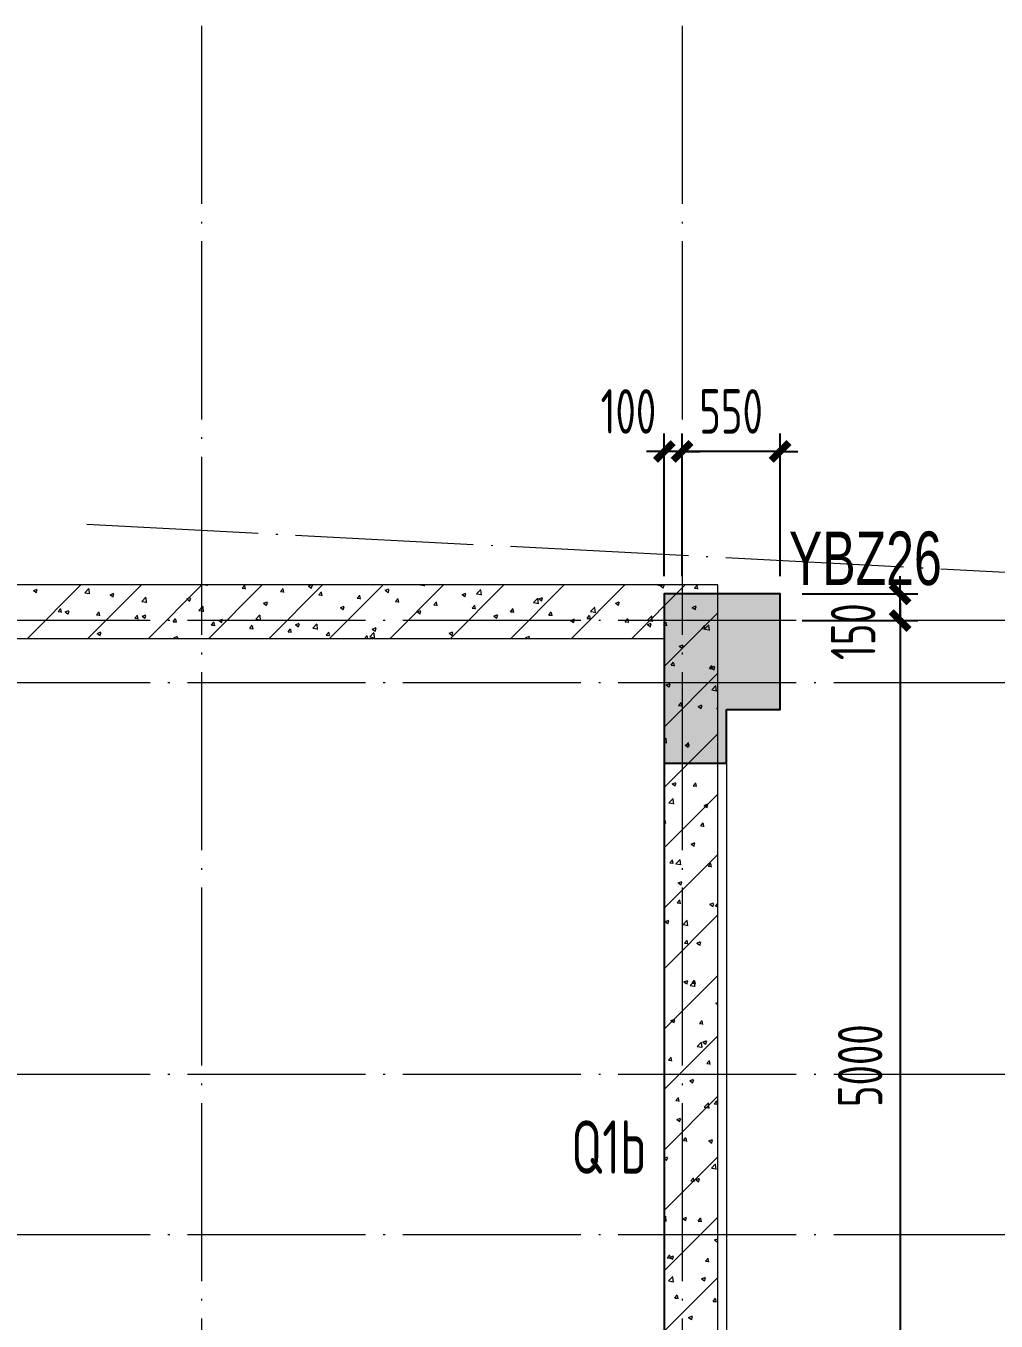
# Model space of a CAD drawing. Extents: x 5874492 to 7194610, y -939842 to -279257.
# Drawn here: x 6325058 to 6330508, y -464724 to -457449 of the extents above; entities that cross this region are included whole.
import ezdxf

# ---------------------------------------------------------------- set-up
doc = ezdxf.new("R2010")
doc.units = 0
doc.header["$LTSCALE"] = 1000
doc.linetypes.add('DOTE', pattern=[2.42, 2, -0.2, 0.02, -0.2])
for name, color, linetype, lineweight in [('A-轴线-塔楼', 1, 'DOTE', 9), ('S-基础-DQ', 6, 'Continuous', 20), ('S-基础-HATCH', 251, 'Continuous', 20), ('S-墙柱-DIM', 3, 'Continuous', 20), ('S-墙柱-WALL', 6, 'Continuous', 20), ('S-墙柱-编号', 4, 'Continuous', 20), ('S-轴网-轴线', 1, 'DOTE', 9), ('S-通用-TEXT', 7, 'Continuous', 20)]:
    doc.layers.add(name, color=color, linetype=linetype, lineweight=lineweight)
doc.layers.add('COLU_TH', color=5, linetype='Continuous')
doc.styles.add('BW_Dim', font='Bweng.shx', dxfattribs={"width": 0.7, "bigfont": 'hztxt.shx'})
doc.styles.add('TSSD_Dimension', font='tssdeng.shx', dxfattribs={"width": 0.7, "bigfont": 'tssdchn.shx'})
doc.styles.add('TSSD_Rein', font='tssdeng.shx', dxfattribs={"width": 0.7, "bigfont": 'hztxt.shx'})
doc.dimstyles.new('TSSD_100_100', dxfattribs={"dimtxt": 250, "dimasz": 100, "dimexe": 100, "dimexo": 100, "dimgap": 100, "dimtad": 1, "dimdec": 0, "dimzin": 0, "dimdsep": 46, "dimtxsty": 'TSSD_Dimension', "dimblk": 'ARCHTICK', "dimcen": 0, "dimdle": 100, "dimclrt": 7, "dimadec": 0, "dimazin": 0, "dimtfac": 1, "dimtdec": 0, "dimtix": 1, "dimtmove": 2, "dimatfit": 0, "dimfxl": 0, "dimtolj": 1, "dimtzin": 0, "dimarcsym": 0})

# ---------------------------------------------------------------- blocks, each defined once
blk = doc.blocks.new('_ArchTick')
at = {"color": 0, "linetype": 'ByBlock', "const_width": 0.4}
blk.add_lwpolyline([(-0.5, -0.5), (0.5, 0.5)], dxfattribs=at)
blk = doc.blocks.new('*D1959')
at = {"layer": 'Defpoints', "color": 0, "transparency": 16777216}
for p in [(6329654.5, -460789.2), (6329654.5, -465789.2), (6329969.5, -465789.2)]:
    blk.add_point(p, dxfattribs=at)
at = {"layer": 'S-墙柱-DIM', "color": 0, "lineweight": -2, "transparency": 16777216}
for p, q in [((6329969.5, -460689.2), (6329969.5, -465889.2)), ((6329754.5, -460789.2), (6330069.5, -460789.2)), ((6329754.5, -465789.2), (6330069.5, -465789.2))]:
    blk.add_line(p, q, dxfattribs=at)
at = {"layer": 'S-墙柱-DIM', "color": 0, "lineweight": -2, "transparency": 16777216, "xscale": 100, "yscale": 100, "zscale": 100}
for p, rotation in [((6329969.5, -460789.2), 90), ((6329969.5, -465789.2), 270)]:
    blk.add_blockref('_ArchTick', p, dxfattribs=dict(at, rotation=rotation))
at = {"layer": 'S-墙柱-DIM', "color": 7, "transparency": 16777216, "insert": (6329744.5, -463289.2), "char_height": 250, "attachment_point": 5, "rotation": 90, "style": 'TSSD_Dimension'}
blk.add_mtext('\\A1;5000', dxfattribs=at)
blk = doc.blocks.new('*D1960')
at = {"layer": 'Defpoints', "color": 0, "transparency": 16777216}
for p in [(6329319.5, -460639.2), (6329969.5, -460639.2), (6329319.5, -460789.2)]:
    blk.add_point(p, dxfattribs=at)
at = {"layer": 'S-墙柱-DIM', "color": 0, "lineweight": -2, "transparency": 16777216}
for p, q in [((6329969.5, -460639.2), (6329969.5, -460539.2)), ((6329419.5, -460639.2), (6330069.5, -460639.2)), ((6329969.5, -460789.2), (6329969.5, -460639.2)), ((6329419.5, -460789.2), (6330069.5, -460789.2)), ((6329969.5, -460789.2), (6329969.5, -460889.2))]:
    blk.add_line(p, q, dxfattribs=at)
at = {"layer": 'S-墙柱-DIM', "color": 0, "lineweight": -2, "transparency": 16777216, "xscale": 100, "yscale": 100, "zscale": 100}
for p, rotation in [((6329969.5, -460639.2), 270), ((6329969.5, -460789.2), 90)]:
    blk.add_blockref('_ArchTick', p, dxfattribs=dict(at, rotation=rotation))
at = {"layer": 'S-墙柱-DIM', "color": 7, "transparency": 16777216, "insert": (6329705.1, -460851.3), "char_height": 250, "attachment_point": 5, "rotation": 90, "style": 'TSSD_Dimension'}
blk.add_mtext('\\A1;150', dxfattribs=at)
blk = doc.blocks.new('*D1961')
at = {"layer": 'Defpoints', "color": 0, "transparency": 16777216}
for p in [(6328744.5, -459839.2), (6328744.5, -460639.2), (6329294.5, -460639.2)]:
    blk.add_point(p, dxfattribs=at)
at = {"layer": 'S-墙柱-DIM', "color": 0, "lineweight": -2, "transparency": 16777216}
for p, q in [((6328744.5, -460539.2), (6328744.5, -459739.2)), ((6329294.5, -460539.2), (6329294.5, -459739.2)), ((6328744.5, -459839.2), (6328644.5, -459839.2)), ((6329294.5, -459839.2), (6328744.5, -459839.2)), ((6329294.5, -459839.2), (6329394.5, -459839.2))]:
    blk.add_line(p, q, dxfattribs=at)
at = {"layer": 'S-墙柱-DIM', "color": 0, "lineweight": -2, "transparency": 16777216, "xscale": 100, "yscale": 100, "zscale": 100}
blk.add_blockref('_ArchTick', (6328744.5, -459839.2), dxfattribs=at)
at = {"layer": 'S-墙柱-DIM', "color": 0, "lineweight": -2, "transparency": 16777216, "xscale": 100, "yscale": 100, "zscale": 100, "rotation": 180}
blk.add_blockref('_ArchTick', (6329294.5, -459839.2), dxfattribs=at)
at = {"layer": 'S-墙柱-DIM', "color": 7, "transparency": 16777216, "insert": (6329019.5, -459614.2), "char_height": 250, "attachment_point": 5, "style": 'TSSD_Dimension'}
blk.add_mtext('\\A1;550', dxfattribs=at)
blk = doc.blocks.new('*D1962')
at = {"layer": 'Defpoints', "color": 0, "transparency": 16777216}
for p in [(6328644.5, -459839.2), (6328644.5, -460639.2), (6328744.5, -460639.2)]:
    blk.add_point(p, dxfattribs=at)
at = {"layer": 'S-墙柱-DIM', "color": 0, "lineweight": -2, "transparency": 16777216}
for p, q in [((6328644.5, -460539.2), (6328644.5, -459739.2)), ((6328744.5, -460539.2), (6328744.5, -459739.2)), ((6328644.5, -459839.2), (6328544.5, -459839.2)), ((6328744.5, -459839.2), (6328644.5, -459839.2)), ((6328744.5, -459839.2), (6328844.5, -459839.2))]:
    blk.add_line(p, q, dxfattribs=at)
at = {"layer": 'S-墙柱-DIM', "color": 0, "lineweight": -2, "transparency": 16777216, "xscale": 100, "yscale": 100, "zscale": 100}
blk.add_blockref('_ArchTick', (6328644.5, -459839.2), dxfattribs=at)
at = {"layer": 'S-墙柱-DIM', "color": 0, "lineweight": -2, "transparency": 16777216, "xscale": 100, "yscale": 100, "zscale": 100, "rotation": 180}
blk.add_blockref('_ArchTick', (6328744.5, -459839.2), dxfattribs=at)
at = {"layer": 'S-墙柱-DIM', "color": 7, "transparency": 16777216, "insert": (6328442.9, -459614.2), "char_height": 250, "attachment_point": 5, "style": 'TSSD_Dimension'}
blk.add_mtext('\\A1;100', dxfattribs=at)
blk = doc.blocks.new('A$C3FF375C5')
at = {"layer": 'A-轴线-塔楼', "linetype": 'DOTE', "ltscale": 0.5}
for p, q in [((38400, 18440.3), (38400, 9840.2)), ((41100, 18440.3), (41100, -8548.9)), ((59891.4, 15100), (-2283.6, 15100)), ((59891.4, 14750), (32499.9, 14750)), ((59891.4, 12550), (32499.9, 12550)), ((59891.4, 11650), (-2283.6, 11650))]:
    blk.add_line(p, q, dxfattribs=at)
at = {"layer": 'A-轴线-塔楼', "ltscale": 0.5}
blk.add_line((55635.5, 14704.8), (37755.7, 15639.9), dxfattribs=at)
blk = doc.blocks.new('sfdgjhgfhgkjhk')
at = {"layer": 'S-基础-DQ'}
for points in [[(6945492.3, 358792.4), (6945492.3, 356336.1), (6963809.2, 356336.1), (6963809.2, 354236.1), (6966809.2, 354236.1), (6966809.2, 354586.1), (6971909.2, 354586.1), (6971909.2, 347036.1), (6977909.2, 347036.1), (6977909.2, 339686.1), (6931592.3, 339686.1), (6931592.3, 336293.7)], [(6931892.3, 336293.7), (6931892.3, 339386.1), (6978209.2, 339386.1), (6978209.2, 347336.1), (6972209.2, 347336.1), (6972209.2, 354886.1), (6966509.2, 354886.1), (6966509.2, 354536.1), (6964109.2, 354536.1), (6964109.2, 356636.1), (6945792.3, 356636.1), (6945792.3, 358792.4)]]:
    blk.add_lwpolyline(points, dxfattribs=at)
at = {"layer": 'S-基础-HATCH'}
for p, q in [((6968332.1, 354586.1), (6968632.1, 354886.1)), ((6968360.6, 354885.3), (6968360.5, 354886.1)), ((6968653.4, 354842.6), (6968676.8, 354867)), ((6968671.6, 354586.1), (6968971.6, 354886.1)), ((6969011, 354586.1), (6969311, 354886.1)), ((6969331.7, 354886.1), (6969341.1, 354885.3)), ((6969341.8, 354882), (6969341, 354886.1)), ((6969350.4, 354586.1), (6969650.4, 354886.1)), ((6969538.3, 354868), (6969552.8, 354885.3)), ((6969538.3, 354868), (6969556.3, 354866.5)), ((6969557, 354863.1), (6969553.5, 354881.9)), ((6969689.8, 354586.1), (6969989.8, 354886.1)), ((6969753.5, 354849.2), (6969768, 354866.5)), ((6969910.4, 354880.3), (6969925.6, 354886.1)), ((6969910.4, 354880.3), (6969925.3, 354870.2)), ((6969926, 354866.9), (6969932, 354885)), ((6970029.2, 354586.1), (6970329.2, 354886.1)), ((6970368.6, 354586.1), (6970668.6, 354886.1)), ((6970537.5, 354886.1), (6970561.4, 354882.4)), ((6970562, 354879.6), (6970561.3, 354886.1)), ((6970708, 354586.1), (6971008, 354886.1)), ((6971047.4, 354586.1), (6971347.4, 354886.1)), ((6971386.8, 354586.1), (6971686.8, 354886.1)), ((6971726.3, 354586.1), (6972026.3, 354886.1)), ((6971869.4, 354886.1), (6971881.6, 354885.1)), ((6971882.3, 354881.7), (6971881.5, 354886.1)), ((6971887, 354880.9), (6971900.5, 354886.1)), ((6971887, 354880.9), (6971901.9, 354870.9)), ((6971902.6, 354867.5), (6971908.7, 354885.6)), ((6972078.9, 354867.8), (6972093.3, 354885)), ((6972078.9, 354867.8), (6972096.8, 354866.2)), ((6972097.5, 354862.9), (6972094, 354881.7)), ((6968364.9, 354855.6), (6968385.9, 354863.6)), ((6968364.9, 354855.6), (6968379.8, 354845.5)), ((6968380.5, 354842.2), (6968386.6, 354860.3)), ((6968653.4, 354842.6), (6968680.1, 354838.5)), ((6968680.8, 354835.6), (6968677.4, 354864.1)), ((6968796, 354831.6), (6968817, 354839.6)), ((6968796, 354831.6), (6968810.9, 354821.5)), ((6968811.6, 354818.2), (6968817.7, 354836.3)), ((6968973.6, 354793), (6968997, 354817.3)), ((6969000.9, 354786), (6968997.6, 354814.4)), ((6969227.1, 354807.5), (6969248.2, 354815.6)), ((6969227.1, 354807.5), (6969242.1, 354797.5)), ((6969242.7, 354794.1), (6969248.8, 354812.3)), ((6969753.5, 354849.2), (6969771.5, 354847.7)), ((6969772.1, 354844.3), (6969768.7, 354863.1)), ((6969968.7, 354830.4), (6969983.2, 354847.6)), ((6969968.7, 354830.4), (6969986.6, 354828.8)), ((6969987.3, 354825.5), (6969983.8, 354844.3)), ((6970183.9, 354811.6), (6970198.3, 354828.8)), ((6970183.9, 354811.6), (6970201.8, 354810)), ((6970202.5, 354806.7), (6970199, 354825.5)), ((6970341.5, 354856.2), (6970362.5, 354864.3)), ((6970341.5, 354856.2), (6970356.4, 354846.2)), ((6970357.1, 354842.8), (6970363.2, 354861)), ((6970399.1, 354792.7), (6970413.5, 354810)), ((6970417.7, 354787.8), (6970414.2, 354806.6)), ((6970772.6, 354832.2), (6970793.6, 354840.3)), ((6970772.6, 354832.2), (6970787.6, 354822.1)), ((6970788.2, 354818.8), (6970794.3, 354836.9)), ((6970854.8, 354836.9), (6970878.2, 354861.3)), ((6970854.8, 354836.9), (6970881.5, 354832.8)), ((6970882.2, 354829.9), (6970878.9, 354858.4)), ((6971175, 354787.3), (6971198.4, 354811.6)), ((6971202.4, 354780.3), (6971199, 354808.7)), ((6971203.8, 354808.2), (6971224.8, 354816.2)), ((6971203.8, 354808.2), (6971218.7, 354798.1)), ((6971219.4, 354794.8), (6971225.5, 354812.9)), ((6968504.1, 354736.5), (6968518.5, 354753.8)), ((6968504.1, 354736.5), (6968522, 354734.9)), ((6968522.7, 354731.6), (6968519.2, 354750.4)), ((6968543.9, 354734.8), (6968564.9, 354742.9)), ((6968543.9, 354734.8), (6968558.9, 354724.7)), ((6968559.5, 354721.4), (6968565.6, 354739.5)), ((6968719.3, 354717.7), (6968733.7, 354734.9)), ((6968737.9, 354712.8), (6968734.4, 354731.6)), ((6968973.6, 354793), (6969000.3, 354788.8)), ((6969293.8, 354743.3), (6969317.1, 354767.7)), ((6969293.8, 354743.3), (6969320.4, 354739.2)), ((6969321.1, 354736.3), (6969317.8, 354764.8)), ((6969658.3, 354783.5), (6969679.3, 354791.6)), ((6969658.3, 354783.5), (6969673.2, 354773.4)), ((6969673.9, 354770.1), (6969680, 354788.2)), ((6970089.4, 354759.5), (6970110.4, 354767.5)), ((6970089.4, 354759.5), (6970104.3, 354749.4)), ((6970105, 354746.1), (6970111.1, 354764.2)), ((6970399.1, 354792.7), (6970417, 354791.2)), ((6970520.6, 354735.5), (6970541.6, 354743.5)), ((6970520.6, 354735.5), (6970535.5, 354725.4)), ((6970536.2, 354722.1), (6970542.2, 354740.2)), ((6970614.2, 354773.9), (6970628.7, 354791.2)), ((6970614.2, 354773.9), (6970632.2, 354772.4)), ((6970632.9, 354769), (6970629.4, 354787.8)), ((6970829.4, 354755.1), (6970843.9, 354772.3)), ((6970829.4, 354755.1), (6970847.4, 354753.5)), ((6970848, 354750.2), (6970844.6, 354769)), ((6971044.6, 354736.3), (6971059.1, 354753.5)), ((6971044.6, 354736.3), (6971062.5, 354734.7)), ((6971063.2, 354731.3), (6971059.7, 354750.2)), ((6971175, 354787.3), (6971201.7, 354783.1)), ((6971259.8, 354717.4), (6971274.2, 354734.7)), ((6971278.4, 354712.5), (6971274.9, 354731.3)), ((6971495.2, 354737.6), (6971518.6, 354762)), ((6971495.2, 354737.6), (6971521.9, 354733.5)), ((6971522.5, 354730.6), (6971519.2, 354759.1)), ((6971634.9, 354784.2), (6971655.9, 354792.2)), ((6971634.9, 354784.2), (6971649.8, 354774.1)), ((6971650.5, 354770.8), (6971656.6, 354788.9)), ((6971909.2, 354429.6), (6972209.2, 354729.6)), ((6972066, 354760.1), (6972087.1, 354768.2)), ((6972066, 354760.1), (6972081, 354750.1)), ((6972081.6, 354746.7), (6972087.7, 354764.9)), ((6968719.3, 354717.7), (6968737.2, 354716.1)), ((6968934.4, 354698.9), (6968948.9, 354716.1)), ((6968934.4, 354698.9), (6968952.4, 354697.3)), ((6968953.1, 354693.9), (6968949.6, 354712.8)), ((6968975.1, 354710.8), (6968996.1, 354718.8)), ((6968975.1, 354710.8), (6968990, 354700.7)), ((6968990.7, 354697.4), (6968996.8, 354715.5)), ((6969149.6, 354680), (6969164.1, 354697.3)), ((6969149.6, 354680), (6969167.6, 354678.5)), ((6969168.2, 354675.1), (6969164.8, 354693.9)), ((6969364.8, 354661.2), (6969379.3, 354678.5)), ((6969364.8, 354661.2), (6969382.7, 354659.6)), ((6969383.4, 354656.3), (6969379.9, 354675.1)), ((6969406.2, 354686.7), (6969427.2, 354694.8)), ((6969406.2, 354686.7), (6969421.1, 354676.7)), ((6969421.8, 354673.3), (6969427.9, 354691.5)), ((6969580, 354642.4), (6969594.4, 354659.6)), ((6969598.6, 354637.5), (6969595.1, 354656.3)), ((6969613.9, 354693.6), (6969637.3, 354718)), ((6969613.9, 354693.6), (6969640.6, 354689.5)), ((6969641.3, 354686.6), (6969638, 354715.1)), ((6969837.4, 354662.7), (6969858.4, 354670.8)), ((6969837.4, 354662.7), (6969852.3, 354652.7)), ((6969853, 354649.3), (6969859, 354667.4)), ((6969934.1, 354644), (6969957.5, 354668.3)), ((6969961.4, 354637), (6969958.1, 354665.5)), ((6970951.7, 354711.4), (6970972.7, 354719.5)), ((6970951.7, 354711.4), (6970966.6, 354701.4)), ((6970967.3, 354698), (6970973.4, 354716.2)), ((6971259.8, 354717.4), (6971277.7, 354715.9)), ((6971382.8, 354687.4), (6971403.8, 354695.5)), ((6971382.8, 354687.4), (6971397.8, 354677.3)), ((6971398.4, 354674), (6971404.5, 354692.1)), ((6971475, 354698.6), (6971489.4, 354715.9)), ((6971475, 354698.6), (6971492.9, 354697)), ((6971493.6, 354693.7), (6971490.1, 354712.5)), ((6971690.1, 354679.8), (6971704.6, 354697)), ((6971690.1, 354679.8), (6971708.1, 354678.2)), ((6971708.7, 354674.9), (6971705.3, 354693.7)), ((6971814, 354663.4), (6971835, 354671.4)), ((6971814, 354663.4), (6971828.9, 354653.3)), ((6971815.4, 354687.9), (6971838.7, 354712.3)), ((6971815.4, 354687.9), (6971842, 354683.8)), ((6971829.6, 354650), (6971835.7, 354668.1)), ((6971842.7, 354680.9), (6971839.4, 354709.4)), ((6971905.3, 354661), (6971919.8, 354678.2)), ((6971905.3, 354661), (6971923.2, 354659.4)), ((6971923.9, 354656), (6971920.4, 354674.8)), ((6972120.5, 354642.1), (6972134.9, 354659.4)), ((6972135.5, 354638.3), (6972158.9, 354662.6)), ((6972139.1, 354637.2), (6972135.6, 354656)), ((6972162.9, 354631.3), (6972159.6, 354659.8)), ((6968723, 354614), (6968744, 354622.1)), ((6968723, 354614), (6968737.9, 354603.9)), ((6968738.6, 354600.6), (6968744.7, 354618.7)), ((6969154.2, 354590), (6969175.2, 354598)), ((6969154.2, 354590), (6969159.9, 354586.1)), ((6969173, 354586.1), (6969175.8, 354594.7)), ((6969580, 354642.4), (6969597.9, 354640.8)), ((6969795.2, 354623.6), (6969809.6, 354640.8)), ((6969795.2, 354623.6), (6969813.1, 354622)), ((6969813.8, 354618.6), (6969810.3, 354637.4)), ((6969934.1, 354644), (6969960.8, 354639.9)), ((6970010.3, 354604.7), (6970024.8, 354622)), ((6970010.3, 354604.7), (6970028.3, 354603.2)), ((6970028.9, 354599.8), (6970025.5, 354618.6)), ((6970225.7, 354586.1), (6970240, 354603.1)), ((6970243.2, 354586.1), (6970240.7, 354599.8)), ((6970254.3, 354594.3), (6970277.6, 354618.7)), ((6970254.3, 354594.3), (6970281, 354590.2)), ((6970268.5, 354638.7), (6970289.5, 354646.8)), ((6970268.5, 354638.7), (6970283.4, 354628.6)), ((6970281.6, 354587.3), (6970278.3, 354615.8)), ((6970284.1, 354625.3), (6970290.2, 354643.4)), ((6970699.6, 354614.7), (6970720.6, 354622.7)), ((6970699.6, 354614.7), (6970714.6, 354604.6)), ((6970715.2, 354601.3), (6970721.3, 354619.4)), ((6971130.8, 354590.6), (6971151.8, 354598.7)), ((6971130.8, 354590.6), (6971137.5, 354586.1)), ((6971149.4, 354586.1), (6971152.5, 354595.4)), ((6972120.5, 354642.1), (6972138.4, 354640.6)), ((6972135.5, 354638.3), (6972162.2, 354634.2)), ((6971993.1, 354542.6), (6972014.1, 354550.6)), ((6971993.1, 354542.6), (6972008, 354532.5)), ((6972008.7, 354529.2), (6972014.7, 354547.3)), ((6971946.9, 354435.3), (6971961.4, 354452.5)), ((6971946.9, 354435.3), (6971964.9, 354433.7)), ((6971965.5, 354430.4), (6971962.1, 354449.2)), ((6972162.1, 354416.5), (6972176.6, 354433.7)), ((6972172.1, 354421.8), (6972193.1, 354429.9)), ((6972180.7, 354411.6), (6972177.3, 354430.4)), ((6971909.2, 354090.2), (6972209.2, 354390.2)), ((6972162.1, 354416.5), (6972180, 354414.9)), ((6972172.1, 354421.8), (6972187, 354411.7)), ((6972187.7, 354408.4), (6972193.8, 354426.5)), ((6971920.1, 354325), (6971941.1, 354333.1)), ((6971920.1, 354325), (6971935, 354315)), ((6971935.7, 354311.6), (6971941.7, 354329.8)), ((6972175.3, 354296.4), (6972198.7, 354320.8)), ((6972175.3, 354296.4), (6972202, 354292.3)), ((6972202.6, 354289.4), (6972199.3, 354317.9)), ((6971988.6, 354209.6), (6972003, 354226.9)), ((6972007.2, 354204.7), (6972003.7, 354223.5)), ((6972099.1, 354204.3), (6972120.1, 354212.3)), ((6971988.6, 354209.7), (6972006.5, 354208.1)), ((6972099.1, 354204.3), (6972114.1, 354194.2)), ((6972114.7, 354190.9), (6972120.8, 354209)), ((6972203.7, 354190.8), (6972209.2, 354197.3)), ((6972203.7, 354190.8), (6972209.2, 354190.3)), ((6971909.2, 353750.8), (6972209.2, 354050.8)), ((6971909.2, 354019), (6971918.3, 354028.5)), ((6971909.2, 354002), (6971921.6, 354000)), ((6971922.3, 353997.2), (6971918.9, 354025.6)), ((6972026.1, 353986.7), (6972047.1, 353994.8)), ((6972030.2, 353984), (6972044.6, 354001.2)), ((6972048.8, 353979.1), (6972045.3, 353997.9)), ((6972026.1, 353986.7), (6972041.1, 353976.6)), ((6972030.2, 353984), (6972048.1, 353982.4)), ((6972041.7, 353973.3), (6972047.8, 353991.4)), ((6972205.2, 353865.9), (6972209.2, 353867.4)), ((6972205.2, 353865.9), (6972209.2, 353863.3)), ((6971953.1, 353769.2), (6971974.1, 353777.2)), ((6972071.8, 353758.3), (6972086.3, 353775.6)), ((6971909.2, 353411.4), (6972209.2, 353711.4)), ((6971953.1, 353769.2), (6971968.1, 353759.1)), ((6971968.7, 353755.8), (6971974.8, 353773.9)), ((6972071.8, 353758.3), (6972089.7, 353756.8)), ((6972090.4, 353753.4), (6972087, 353772.2)), ((6971934.7, 353662.3), (6971958.1, 353686.6)), ((6971934.7, 353662.3), (6971961.4, 353658.1)), ((6971962, 353655.3), (6971958.7, 353683.8)), ((6972132.2, 353648.4), (6972153.2, 353656.4)), ((6972132.2, 353648.4), (6972147.1, 353638.3)), ((6972147.8, 353635), (6972153.9, 353653.1)), ((6971909.2, 353564.5), (6971912.7, 353568.7)), ((6971916.9, 353546.6), (6971913.4, 353565.4)), ((6971909.2, 353550.5), (6971916.2, 353549.9)), ((6972113.4, 353532.7), (6972127.9, 353549.9)), ((6972113.4, 353532.7), (6972131.4, 353531.1)), ((6972132, 353527.8), (6972128.6, 353546.6)), ((6972059.2, 353430.8), (6972080.2, 353438.9)), ((6972059.2, 353430.8), (6972074.1, 353420.8)), ((6972074.8, 353417.4), (6972080.9, 353435.6)), ((6971909.2, 353072), (6972209.2, 353372)), ((6971939.9, 353325.8), (6971954.3, 353343.1)), ((6971958.5, 353320.9), (6971955, 353339.7)), ((6971974.5, 353320.4), (6971997.8, 353344.7)), ((6972001.8, 353313.4), (6971998.5, 353341.9)), ((6971939.9, 353325.8), (6971957.8, 353324.3)), ((6971974.5, 353320.4), (6972001.1, 353316.2)), ((6972155.1, 353307), (6972169.5, 353324.3)), ((6972155.1, 353307), (6972173, 353305.5)), ((6972173.7, 353302.1), (6972170.2, 353320.9)), ((6971986.2, 353213.3), (6972007.2, 353221.4)), ((6971986.2, 353213.3), (6972001.1, 353203.2)), ((6972001.8, 353199.9), (6972007.9, 353218)), ((6971981.5, 353100.2), (6971996, 353117.4)), ((6971981.5, 353100.2), (6971999.4, 353098.6)), ((6972000.1, 353095.3), (6971996.6, 353114.1)), ((6972165.3, 353092.5), (6972186.3, 353100.6)), ((6972165.3, 353092.5), (6972180.2, 353082.4)), ((6972180.9, 353079.1), (6972187, 353097.2)), ((6972196.7, 353081.4), (6972209.2, 353096.2)), ((6972196.7, 353081.4), (6972209.2, 353080.3)), ((6971909.2, 352732.6), (6972209.2, 353032.6)), ((6971913.2, 352995.7), (6971934.2, 353003.8)), ((6971913.2, 352995.7), (6971928.2, 352985.7)), ((6971928.8, 352982.3), (6971934.9, 353000.5)), ((6972014.2, 352978.5), (6972037.6, 353002.8)), ((6972014.2, 352978.5), (6972040.9, 352974.4)), ((6972041.6, 352971.5), (6972038.3, 353000)), ((6972023.1, 352874.5), (6972037.6, 352891.8)), ((6972023.1, 352874.5), (6972041.1, 352873)), ((6972041.7, 352869.6), (6972038.3, 352888.4)), ((6972092.3, 352875), (6972113.3, 352883)), ((6972092.3, 352875), (6972107.2, 352864.9)), ((6972107.9, 352861.6), (6972114, 352879.7)), ((6971909.2, 352393.2), (6972209.2, 352693.2)), ((6972019.3, 352657.4), (6972040.3, 352665.5)), ((6972019.3, 352657.4), (6972034.2, 352647.3)), ((6972034.9, 352644), (6972041, 352662.1)), ((6972054, 352636.6), (6972077.4, 352661)), ((6972054, 352636.6), (6972080.7, 352632.5)), ((6972064.8, 352648.9), (6972079.2, 352666.1)), ((6972064.8, 352648.9), (6972082.7, 352647.3)), ((6972081.3, 352629.6), (6972078, 352658.1)), ((6972083.4, 352644), (6972079.9, 352662.8)), ((6972198.4, 352536.6), (6972209.2, 352540.8)), ((6972198.4, 352536.6), (6972209.2, 352529.3)), ((6971909.8, 352437.1), (6971909.2, 352440.6)), ((6971946.3, 352439.9), (6971967.3, 352447.9)), ((6971946.3, 352439.9), (6971961.2, 352429.8)), ((6971961.9, 352426.5), (6971968, 352444.6)), ((6972106.4, 352423.2), (6972120.8, 352440.4)), ((6972106.4, 352423.2), (6972124.3, 352421.6)), ((6972125, 352418.3), (6972121.5, 352437.1)), ((6971909.2, 352053.8), (6972209.2, 352353.8)), ((6972125.4, 352319.1), (6972146.4, 352327.1)), ((6972141, 352305.7), (6972147.1, 352323.8)), ((6972093.8, 352294.7), (6972117.1, 352319.1)), ((6972093.8, 352294.7), (6972120.5, 352290.6)), ((6972121.1, 352287.7), (6972117.8, 352316.2)), ((6972125.4, 352319.1), (6972140.3, 352309)), ((6971932.8, 352216.4), (6971947.3, 352233.6)), ((6971932.8, 352216.4), (6971950.8, 352214.8)), ((6971951.4, 352211.5), (6971948, 352230.3)), ((6972148, 352197.6), (6972162.5, 352214.8)), ((6972148, 352197.6), (6972165.9, 352196)), ((6972166.6, 352192.6), (6972163.1, 352211.4)), ((6972052.4, 352101.5), (6972073.4, 352109.6)), ((6972068, 352088.1), (6972074.1, 352106.3)), ((6972052.4, 352101.5), (6972067.3, 352091.5)), ((6971909.2, 351714.3), (6972209.2, 352014.3)), ((6971974.5, 351990.7), (6971988.9, 352008)), ((6971974.5, 351990.7), (6971992.4, 351989.2)), ((6971993.1, 351985.8), (6971989.6, 352004.6)), ((6972133.6, 351952.8), (6972156.9, 351977.2)), ((6972160.9, 351945.8), (6972157.6, 351974.3)), ((6972189.6, 351971.9), (6972204.1, 351989.1)), ((6972189.6, 351971.9), (6972207.6, 351970.3)), ((6972208.2, 351967), (6972204.8, 351985.8)), ((6971979.4, 351884), (6972000.4, 351892.1)), ((6971979.4, 351884), (6971994.3, 351873.9)), ((6971995, 351870.6), (6972001.1, 351888.7)), ((6972133.6, 351952.8), (6972160.2, 351948.7)), ((6972016.1, 351765.1), (6972030.5, 351782.3)), ((6972016.1, 351765.1), (6972034, 351763.5)), ((6972034.7, 351760.1), (6972031.2, 351779)), ((6972158.5, 351763.2), (6972179.5, 351771.3)), ((6972158.5, 351763.2), (6972173.4, 351753.1)), ((6972174.1, 351749.8), (6972180.1, 351767.9)), ((6971909.2, 351374.9), (6972209.2, 351674.9)), ((6971909.2, 351667.5), (6971927.4, 351674.5)), ((6971922, 351653), (6971928.1, 351671.2)), ((6971909.2, 351664.6), (6971921.3, 351656.4)), ((6972173.3, 351610.9), (6972196.7, 351635.3)), ((6972173.3, 351610.9), (6972200, 351606.8)), ((6972200.7, 351603.9), (6972197.4, 351632.4)), ((6972057.7, 351539.4), (6972072.2, 351556.6)), ((6972057.7, 351539.4), (6972075.6, 351537.8)), ((6972076.3, 351534.5), (6972072.8, 351553.3)), ((6972085.5, 351545.7), (6972106.5, 351553.7)), ((6972085.5, 351545.7), (6972100.4, 351535.6)), ((6972101.1, 351532.3), (6972107.2, 351550.4)), ((6971909.2, 351335.6), (6971916.3, 351343)), ((6971909.2, 351035.5), (6972209.2, 351335.5)), ((6971909.2, 351316.2), (6971919.6, 351314.6)), ((6971920.3, 351311.7), (6971917, 351340.2)), ((6972012.5, 351328.1), (6972033.5, 351336.2)), ((6972012.5, 351328.1), (6972027.4, 351318.1)), ((6972028.1, 351314.7), (6972034.2, 351332.8)), ((6972099.3, 351313.8), (6972113.8, 351331)), ((6972099.3, 351313.8), (6972117.3, 351312.2)), ((6972117.9, 351308.8), (6972114.5, 351327.6)), ((6972191.5, 351207.3), (6972209.2, 351214.1)), ((6972191.6, 351207.3), (6972206.5, 351197.3)), ((6972207.1, 351193.9), (6972209.2, 351200)), ((6971925.8, 351106.9), (6971940.2, 351124.2)), ((6971925.8, 351106.9), (6971943.7, 351105.4)), ((6971939.5, 351110.6), (6971960.5, 351118.6)), ((6971939.5, 351110.6), (6971954.4, 351100.5)), ((6971944.4, 351102), (6971940.9, 351120.8)), ((6971955.1, 351097.2), (6971961.2, 351115.3)), ((6972141, 351088.1), (6972155.4, 351105.3)), ((6972141, 351088.1), (6972158.9, 351086.5)), ((6972159.6, 351083.2), (6972156.1, 351102)), ((6971909.2, 350696.1), (6972209.2, 350996.1)), ((6971932.7, 350976.8), (6971956.1, 351001.2)), ((6971932.7, 350976.8), (6971959.4, 350972.7)), ((6971960, 350969.8), (6971956.7, 350998.3)), ((6972118.6, 350989.8), (6972139.6, 350997.9)), ((6972118.6, 350989.8), (6972133.5, 350979.7)), ((6972134.2, 350976.4), (6972140.2, 350994.5)), ((6971967.4, 350881.3), (6971981.9, 350898.5)), ((6971967.4, 350881.3), (6971985.3, 350879.7)), ((6971986, 350876.3), (6971982.5, 350895.1)), ((6972182.6, 350862.4), (6972197, 350879.7)), ((6972201.2, 350857.5), (6972197.7, 350876.3)), ((6972182.6, 350862.4), (6972200.5, 350860.9)), ((6972045.6, 350772.2), (6972066.6, 350780.3)), ((6972045.6, 350772.2), (6972060.5, 350762.2)), ((6972061.2, 350758.8), (6972067.2, 350777))]:
    blk.add_line(p, q, dxfattribs=at)

msp = doc.modelspace()

# ---------------------------------------------------------------- hatches: boundary and pattern name
at = {"layer": 'S-基础-HATCH'}
h = msp.add_hatch(color=256, dxfattribs=at)
h.paths.add_polyline_path([(6328994.5, -466659.2), (6328644.5, -466659.2), (6328644.5, -466189.2), (6328494.5, -466189.2), (6328494.5, -465989.2), (6328344.5, -465989.2), (6328344.5, -465689.2), (6328644.5, -465689.2), (6328644.5, -465389.2), (6328994.5, -465389.2)])
h.paths.add_polyline_path([(6293494.5, -466659.2), (6293844.5, -466659.2), (6293844.5, -466189.2), (6293994.5, -466189.2), (6293994.5, -465989.2), (6294144.5, -465989.2), (6294144.5, -465689.2), (6293844.5, -465689.2), (6293844.5, -465389.2), (6293494.5, -465389.2)])
h.paths.add_polyline_path([(6300644.5, -463139.2), (6300644.5, -463439.2), (6300944.5, -463439.2), (6300944.5, -463364.2), (6301144.5, -463364.2), (6301144.5, -462864.2), (6300944.5, -462864.2), (6300944.5, -462639.2), (6300644.5, -462639.2), (6300644.5, -462939.2), (6300344.5, -462939.2), (6300344.5, -463139.2)])
h.paths.add_polyline_path([(6314194.5, -464389.2), (6313894.5, -464389.2), (6313894.5, -463489.2), (6313594.5, -463489.2), (6313594.5, -463189.2), (6314394.6, -463189.2), (6314394.6, -463689.2), (6314194.5, -463689.2)])
h.paths.add_polyline_path([(6308294.5, -464389.2), (6308594.5, -464389.2), (6308594.5, -463489.2), (6308894.5, -463489.2), (6308894.5, -463189.2), (6308094.5, -463189.2), (6308094.5, -463689.2), (6308294.5, -463689.2)])
h.paths.add_polyline_path([(6311794.5, -463289.2), (6312294.5, -463289.2), (6312294.5, -462889.2), (6312494.5, -462889.2), (6312494.5, -463189.2), (6312794.5, -463189.2), (6312794.5, -463489.2), (6311794.5, -463489.2)])
h.paths.add_polyline_path([(6310694.5, -463289.2), (6310194.5, -463289.2), (6310194.5, -462889.2), (6309994.5, -462889.2), (6309994.5, -463189.2), (6309694.5, -463189.2), (6309694.5, -463489.2), (6310694.5, -463489.2)])
h.paths.add_polyline_path([(6312494.5, -461889.2), (6312294.5, -461889.2), (6312294.5, -461189.2), (6311994.5, -461189.2), (6311994.5, -460989.2), (6312894.5, -460989.2), (6312894.5, -461589.2), (6312494.5, -461589.2)])
h.paths.add_polyline_path([(6309994.5, -461889.2), (6310194.5, -461889.2), (6310194.5, -461189.2), (6310494.5, -461189.2), (6310494.5, -460989.2), (6309594.5, -460989.2), (6309594.5, -461589.2), (6309994.5, -461589.2)])
h.paths.add_polyline_path([(6320544.5, -464339.2), (6320844.5, -464339.2), (6320844.5, -463439.2), (6321144.5, -463439.2), (6321144.5, -463239.2), (6320844.5, -463239.2), (6320844.5, -462939.2), (6320544.5, -462939.2), (6320544.5, -463239.2), (6320344.5, -463239.2), (6320344.5, -463739.2), (6320544.5, -463739.2)])
h.paths.add_polyline_path([(6323344.5, -462789.2), (6323544.5, -462789.2), (6323544.5, -463439.2), (6323044.5, -463439.2), (6323044.5, -463239.2), (6323344.5, -463239.2)])
h.paths.add_polyline_path([(6325544.5, -475739.2), (6324794.5, -475739.2), (6324794.5, -475589.2), (6324794.5, -475289.2), (6324444.5, -475289.2), (6324444.5, -475589.2), (6324444.5, -475739.2), (6323744.5, -475739.2), (6323744.5, -476089.2), (6325544.5, -476089.2)])
h.paths.add_polyline_path([(6317044.5, -475739.2), (6317769.5, -475739.2), (6317769.5, -475589.2), (6317769.5, -475239.2), (6318119.5, -475239.2), (6318119.5, -475589.2), (6318119.5, -475739.2), (6318844.5, -475739.2), (6318844.5, -476089.2), (6317044.5, -476089.2)])
h.paths.add_polyline_path([(6310344.5, -475739.2), (6311069.5, -475739.2), (6311069.5, -475589.2), (6311069.5, -475239.2), (6311419.5, -475239.2), (6311419.5, -475589.2), (6311419.5, -475739.2), (6312144.5, -475739.2), (6312144.5, -476089.2), (6310344.5, -476089.2)])
h.paths.add_polyline_path([(6324444.5, -472639.2), (6324444.5, -472039.2), (6324794.5, -472039.2), (6324794.5, -472639.2)])
h.paths.add_polyline_path([(6303644.5, -475739.2), (6304369.5, -475739.2), (6304369.5, -475589.2), (6304369.5, -475239.2), (6304719.5, -475239.2), (6304719.5, -475589.2), (6304719.5, -475589.2), (6304719.5, -475739.2), (6305444.5, -475739.2), (6305444.5, -476089.2), (6303644.5, -476089.2)])
h.paths.add_polyline_path([(6296944.5, -475739.2), (6297694.5, -475739.2), (6297694.5, -475539.2), (6297694.5, -475239.2), (6298044.5, -475239.2), (6298044.5, -475539.2), (6298044.5, -475739.2), (6298744.5, -475739.2), (6298744.5, -476089.2), (6296944.5, -476089.2)])
h.paths.add_polyline_path([(6287894.5, -475789.2), (6287894.5, -475489.2), (6287544.5, -475489.2), (6287544.5, -476389.2), (6288044.5, -476389.2), (6288044.5, -475789.2)])
h.paths.add_polyline_path([(6287894.5, -468489.2), (6288634.5, -468489.2), (6288634.5, -468139.2), (6287544.5, -468139.2), (6287544.5, -468839.2), (6287894.5, -468839.2)])
h.paths.add_polyline_path([(6293494.5, -468489.2), (6293494.5, -468789.2), (6293844.5, -468789.2), (6293844.5, -468139.2), (6292919.5, -468139.2), (6292919.5, -468489.2)])
h.paths.add_polyline_path([(6293844.5, -470589.2), (6293844.5, -471189.2), (6293494.5, -471189.2), (6293494.5, -470589.2)])
h.paths.add_polyline_path([(6293494.5, -472239.2), (6293844.5, -472239.2), (6293844.5, -472839.2), (6293494.5, -472839.2)])
h.paths.add_polyline_path([(6293494.5, -475789.2), (6293244.5, -475789.2), (6293244.5, -476389.2), (6293844.5, -476389.2), (6293844.5, -475489.2), (6293494.5, -475489.2)])
h.paths.add_polyline_path([(6297694.5, -472039.2), (6298044.5, -472039.2), (6298044.5, -472639.2), (6297694.5, -472639.2)])
h.paths.add_polyline_path([(6293494.5, -461389.2), (6293494.5, -461689.2), (6293844.5, -461689.2), (6293844.5, -460639.2), (6293194.5, -460639.2), (6293194.5, -461389.2)])
h.paths.add_polyline_path([(6296144.5, -465689.2), (6296544.5, -465689.2), (6296544.5, -465989.2), (6296144.5, -465989.2)])
h.paths.add_polyline_path([(6300644.5, -460839.2), (6300344.5, -460839.2), (6300344.5, -460539.2), (6301244.5, -460539.2), (6301244.5, -461139.2), (6300944.5, -461139.2), (6300944.5, -461439.2), (6300644.5, -461439.2)])
h.paths.add_polyline_path([(6300944.5, -464339.2), (6300644.5, -464339.2), (6300644.5, -463939.2), (6300944.5, -463939.2)])
h.paths.add_polyline_path([(6298544.5, -460839.2), (6298544.5, -461339.2), (6298344.5, -461339.2), (6298344.5, -460539.2), (6298844.5, -460539.2), (6298844.5, -460839.2)])
h.paths.add_polyline_path([(6298544.5, -462939.2), (6298544.5, -462439.2), (6298344.5, -462439.2), (6298344.5, -463139.2), (6298844.5, -463139.2), (6298844.5, -462939.2)])
h.paths.add_polyline_path([(6300619.5, -465989.2), (6300619.5, -465689.2), (6301019.5, -465689.2), (6301019.5, -465989.2)])
h.paths.add_polyline_path([(6302244.5, -465989.2), (6302244.5, -466329.2), (6302744.5, -466329.2), (6302744.5, -465689.2), (6301944.5, -465689.2), (6301944.5, -465989.2)])
h.paths.add_polyline_path([(6298044.5, -468389.2), (6297694.5, -468389.2), (6297694.5, -467989.2), (6298044.5, -467989.2)])
h.paths.add_polyline_path([(6298044.5, -465989.2), (6298294.5, -465989.2), (6298294.5, -465689.2), (6297694.5, -465689.2), (6297694.5, -466289.2), (6298044.5, -466289.2)])
h.paths.add_polyline_path([(6301594.5, -470189.2), (6301244.5, -470189.2), (6301244.5, -469789.2), (6301594.5, -469789.2)])
h.paths.add_polyline_path([(6301594.5, -467789.2), (6302494.5, -467789.2), (6302494.5, -467489.2), (6301244.5, -467489.2), (6301244.5, -468089.2), (6301594.5, -468089.2)])
h.paths.add_polyline_path([(6307494.5, -467789.2), (6307494.5, -468089.2), (6307844.5, -468089.2), (6307844.5, -467489.2), (6306594.5, -467489.2), (6306594.5, -467789.2)])
h.paths.add_polyline_path([(6307844.5, -469789.2), (6307844.5, -470189.2), (6307494.5, -470189.2), (6307494.5, -469789.2)])
h.paths.add_polyline_path([(6305044.5, -467489.2), (6305044.5, -467689.2), (6304719.5, -467689.2), (6304719.5, -467989.2), (6304369.5, -467989.2), (6304369.5, -467689.2), (6304044.5, -467689.2), (6304044.5, -467489.2)])
h.paths.add_polyline_path([(6304719.5, -470189.2), (6304369.5, -470189.2), (6304369.5, -469789.2), (6304719.5, -469789.2)])
h.paths.add_polyline_path([(6301594.5, -474289.2), (6301244.5, -474289.2), (6301244.5, -473889.2), (6301594.5, -473889.2)])
h.paths.add_polyline_path([(6301594.5, -472089.2), (6301844.5, -472089.2), (6301844.5, -471789.2), (6301244.5, -471789.2), (6301244.5, -472389.2), (6301594.5, -472389.2)])
h.paths.add_polyline_path([(6307494.5, -472089.2), (6307494.5, -472389.2), (6307844.5, -472389.2), (6307844.5, -471789.2), (6307244.5, -471789.2), (6307244.5, -472089.2)])
h.paths.add_polyline_path([(6307844.5, -473889.2), (6307844.5, -474289.2), (6307494.5, -474289.2), (6307494.5, -473889.2)])
h.paths.add_polyline_path([(6304369.5, -471389.2), (6304719.5, -471389.2), (6304719.5, -471989.2), (6304369.5, -471989.2)])
h.paths.add_polyline_path([(6311069.5, -472039.2), (6311419.5, -472039.2), (6311419.5, -472639.2), (6311069.5, -472639.2)])
h.paths.add_polyline_path([(6320894.5, -467789.2), (6320894.5, -468089.2), (6321244.5, -468089.2), (6321244.5, -467489.2), (6319994.5, -467489.2), (6319994.5, -467789.2)])
h.paths.add_polyline_path([(6321244.5, -469789.2), (6321244.5, -470189.2), (6320894.5, -470189.2), (6320894.5, -469789.2)])
h.paths.add_polyline_path([(6320894.5, -472089.2), (6320894.5, -472389.2), (6321244.5, -472389.2), (6321244.5, -471789.2), (6320644.5, -471789.2), (6320644.5, -472089.2)])
h.paths.add_polyline_path([(6321244.5, -473889.2), (6321244.5, -474289.2), (6320894.5, -474289.2), (6320894.5, -473889.2)])
h.paths.add_polyline_path([(6318444.5, -467489.2), (6318444.5, -467689.2), (6318119.5, -467689.2), (6318119.5, -467989.2), (6317769.5, -467989.2), (6317769.5, -467689.2), (6317444.5, -467689.2), (6317444.5, -467489.2)])
h.paths.add_polyline_path([(6318119.5, -470189.2), (6317769.5, -470189.2), (6317769.5, -469789.2), (6318119.5, -469789.2)])
h.paths.add_polyline_path([(6314994.5, -470189.2), (6314644.5, -470189.2), (6314644.5, -469789.2), (6314994.5, -469789.2)])
h.paths.add_polyline_path([(6314994.5, -467789.2), (6315894.5, -467789.2), (6315894.5, -467489.2), (6314644.5, -467489.2), (6314644.5, -468089.2), (6314994.5, -468089.2)])
h.paths.add_polyline_path([(6317769.5, -471389.2), (6318119.5, -471389.2), (6318119.5, -471989.2), (6317769.5, -471989.2)])
h.paths.add_polyline_path([(6314994.5, -474289.2), (6314644.5, -474289.2), (6314644.5, -473889.2), (6314994.5, -473889.2)])
h.paths.add_polyline_path([(6314994.5, -472089.2), (6315244.5, -472089.2), (6315244.5, -471789.2), (6314644.5, -471789.2), (6314644.5, -472389.2), (6314994.5, -472389.2)])
h.paths.add_polyline_path([(6328994.5, -475789.2), (6328994.5, -475489.2), (6328644.5, -475489.2), (6328644.5, -476389.2), (6329244.5, -476389.2), (6329244.5, -475789.2)])
h.paths.add_polyline_path([(6328644.5, -472839.2), (6328644.5, -472239.2), (6328994.5, -472239.2), (6328994.5, -472839.2)])
h.paths.add_polyline_path([(6328994.5, -471189.2), (6328644.5, -471189.2), (6328644.5, -470789.2), (6328994.5, -470789.2)])
h.paths.add_polyline_path([(6328994.5, -468489.2), (6329344.5, -468489.2), (6329344.5, -468139.2), (6328644.5, -468139.2), (6328644.5, -468789.2), (6328994.5, -468789.2)])
h.paths.add_polyline_path([(6328994.3, -461289.2), (6329294.5, -461289.2), (6329294.5, -460639.2), (6328644.5, -460639.2), (6328644.5, -461589.2), (6328994.3, -461589.2)])
h.paths.add_polyline_path([(6326344.5, -465989.2), (6325944.5, -465989.2), (6325944.5, -465689.2), (6326344.5, -465689.2)])
h.paths.add_polyline_path([(6324444.5, -465989.2), (6324444.5, -466289.2), (6324794.5, -466289.2), (6324794.5, -465689.2), (6324194.5, -465689.2), (6324194.5, -465989.2)])
h.paths.add_polyline_path([(6324794.5, -467989.2), (6324794.5, -468389.2), (6324444.5, -468389.2), (6324444.5, -467989.2)])
h.paths.add_polyline_path([(6320844.5, -461239.2), (6321144.5, -461239.2), (6321144.5, -460939.2), (6320244.5, -460939.2), (6320244.5, -461539.2), (6320544.5, -461539.2), (6320544.5, -461839.2), (6320844.5, -461839.2)])
h.paths.add_polyline_path([(6323344.5, -461239.2), (6323344.5, -461689.2), (6323544.5, -461689.2), (6323544.5, -460639.2), (6323044.5, -460639.2), (6323044.5, -460939.2), (6322744.5, -460939.2), (6322744.5, -461239.2)])
h.paths.add_polyline_path([(6320244.5, -465989.2), (6320544.5, -465989.2), (6320544.5, -465689.2), (6319744.5, -465689.2), (6319744.5, -466329.2), (6320244.5, -466329.2)])
h.paths.add_polyline_path([(6321594.5, -465689.2), (6321869.5, -465689.2), (6321869.5, -465989.2), (6321594.5, -465989.2)])
h.paths.add_polyline_path([(6313894.5, -465989.2), (6313894.5, -465689.2), (6314294.5, -465689.2), (6314294.5, -465989.2)])
h.paths.add_polyline_path([(6315644.5, -465989.2), (6315644.5, -466329.2), (6316144.5, -466329.2), (6316144.5, -465689.2), (6315344.5, -465689.2), (6315344.5, -465989.2)])
h.paths.add_polyline_path([(6311694.5, -465689.2), (6311694.5, -465989.2), (6311419.5, -465989.2), (6311419.5, -466289.2), (6311069.5, -466289.2), (6311069.5, -465989.2), (6310994.5, -465989.2), (6310994.5, -465689.2)])
h.paths.add_polyline_path([(6311419.5, -468389.2), (6311069.5, -468389.2), (6311069.5, -467989.2), (6311419.5, -467989.2)])
h.paths.add_polyline_path([(6306844.5, -465989.2), (6307144.5, -465989.2), (6307144.5, -465689.2), (6306344.5, -465689.2), (6306344.5, -466329.2), (6306844.5, -466329.2)])
h.paths.add_polyline_path([(6308194.5, -465689.2), (6308594.5, -465689.2), (6308594.5, -465989.2), (6308194.5, -465989.2)])
h.paths.add_polyline_path([(6334594.5, -468489.2), (6334444.5, -468489.2), (6333854.5, -468489.2), (6333854.5, -468139.2), (6334944.5, -468139.2), (6334944.5, -468989.2), (6334594.5, -468989.2)])
h.paths.add_polyline_path([(6334594.5, -475789.2), (6334444.5, -475789.2), (6334444.5, -476389.2), (6334944.5, -476389.2), (6334944.5, -475489.2), (6334594.5, -475489.2)])

# ---------------------------------------------------------------- linework, layer by layer
at = {"layer": 'COLU_TH'}
msp.add_lwpolyline([(6328994.3, -461289.2), (6329294.5, -461289.2), (6329294.5, -460639.2), (6328644.5, -460639.2), (6328644.5, -461589.2), (6328994.3, -461589.2)], close=True, dxfattribs=at)
at = {"layer": 'S-墙柱-WALL'}
msp.add_lwpolyline([(6328494.3, -465989.2), (6325944.5, -465989.2), (6325944.5, -465689.2), (6326044.5, -465689.2), (6328644.5, -465689.2), (6328644.5, -460639.2), (6329294.5, -460639.2), (6329294.5, -461289.2), (6328994.3, -461289.2), (6328994.5, -466659.2), (6328644.5, -466659.2), (6328644.5, -466189.2)], dxfattribs=at)

# ---------------------------------------------------------------- block references
msp.add_blockref('sfdgjhgfhgkjhk', (-643264.6, -815475.3))
at = {"layer": 'S-轴网-轴线', "ltscale": 0.2}
msp.add_blockref('A$C3FF375C5', (6287644.5, -475889.2), dxfattribs=at)

# ---------------------------------------------------------------- texts
at = {"layer": 'S-墙柱-编号', "style": 'TSSD_Rein', "width": 0.7}
msp.add_text('Q1b', height=300, dxfattribs=at).set_placement((6328121.3, -463896.3))
at = {"layer": 'S-通用-TEXT', "style": 'BW_Dim', "width": 0.7}
msp.add_text('YBZ26', height=300, dxfattribs=at).set_placement((6329344.5, -460589.2))

# ---------------------------------------------------------------- dimensions: what is measured, and where the dimension line sits
at = {"layer": 'S-墙柱-DIM'}
for base, p1, p2, angle, picture, middle in [((6328644.5, -459839.2), (6328744.5, -460639.2), (6328644.5, -460639.2), 180, '*D1962', (6328442.9, -459614.2)), ((6329969.5, -460639.2), (6329319.5, -460789.2), (6329319.5, -460639.2), 90, '*D1960', (6329705.1, -460851.3))]:
    dim = msp.add_linear_dim(base=base, p1=p1, p2=p2, angle=angle, dimstyle='TSSD_100_100', dxfattribs=at)
    dim.commit()
    dim.dimension.update_dxf_attribs({"geometry": picture, "text_midpoint": middle, "dimtype": 128})
for base, p1, p2, angle, picture, middle in [((6328744.5, -459839.2), (6329294.5, -460639.2), (6328744.5, -460639.2), 180, '*D1961', (6329019.5, -459614.2)), ((6329969.5, -465789.2), (6329654.5, -460789.2), (6329654.5, -465789.2), 90, '*D1959', (6329744.5, -463289.2))]:
    dim = msp.add_linear_dim(base=base, p1=p1, p2=p2, angle=angle, dimstyle='TSSD_100_100', dxfattribs=at)
    dim.commit()
    dim.dimension.update_dxf_attribs({"geometry": picture, "text_midpoint": middle})

doc.saveas('drawing.dxf')
